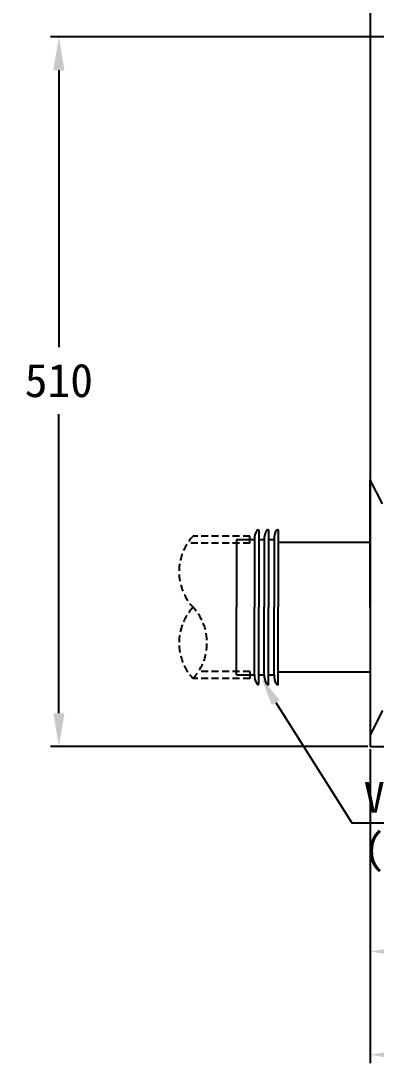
# Model space of a CAD drawing. Extents: x -2137 to 3740, y 68 to 2359.
# Drawn here: x -1773 to -1518, y 68 to 816 of the extents above; entities that cross this region are included whole.
import ezdxf

# ---------------------------------------------------------------- set-up
doc = ezdxf.new("R2010")
doc.units = 0
doc.header["$LTSCALE"] = 20
doc.header["$MEASUREMENT"] = 0
doc.linetypes.add('HIDDEN', pattern=[0.375, 0.25, -0.125])
doc.layers.get('0').update_dxf_attribs({"linetype": 'CONTINUOUS'})
doc.layers.get('DEFPOINTS').update_dxf_attribs({"linetype": 'CONTINUOUS'})
for name, color, linetype in [('2', 2, 'CONTINUOUS'), ('3', 3, 'CONTINUOUS'), ('6', 6, 'CONTINUOUS'), ('전열', 7, 'CONTINUOUS')]:
    doc.layers.add(name, color=color, linetype=linetype)
doc.styles.add('ROMANS', font='romans', dxfattribs={"height": 10.144927})
doc.dimstyles.get("Standard").update_dxf_attribs({"dimtxt": 2.7, "dimasz": 2.5, "dimexe": 1.5, "dimexo": 1.5, "dimgap": 1.5, "dimtad": 1, "dimdec": 0, "dimlfac": 10, "dimzin": 0, "dimdsep": 46, "dimtxsty": 'Standard', "dimcen": 0, "dimclrt": 2, "dimadec": 0, "dimazin": 0, "dimtfac": 1, "dimtdec": 0, "dimtmove": 0, "dimatfit": 3, "dimfxl": 0, "dimtolj": 1, "dimtzin": 0, "dimarcsym": 0})

# ---------------------------------------------------------------- blocks, each defined once
blk = doc.blocks.new('*D10')
at = {"color": 3, "lineweight": -2}
for p, q in [((-1420.56, 804.16), (-1751.9, 804.16)), ((-1745.9, 780.16), (-1745.9, 581.52)), ((-1745.9, 318.9), (-1745.9, 533.52)), ((-1524.4, 294.9), (-1751.9, 294.9))]:
    blk.add_line(p, q, dxfattribs=at)
at = {"color": 3}
for points in [[(-1749.9, 780.16), (-1741.9, 780.16), (-1745.9, 804.16)], [(-1749.9, 318.9), (-1741.9, 318.9), (-1745.9, 294.9)]]:
    blk.add_solid(points, dxfattribs=at)
at = {"layer": 'DEFPOINTS', "color": 0}
for p in [(-1418.76, 804.16), (-1745.9, 294.9), (-1522.6, 294.9)]:
    blk.add_point(p, dxfattribs=at)
at = {"color": 2, "insert": (-1745.9, 557.52), "char_height": 24, "attachment_point": 5}
blk.add_mtext('\\A1;510', dxfattribs=at)
blk = doc.blocks.new('A$C22000411')
at = {"linetype": 'HIDDEN'}
for p, q in [((50.58, 102.14), (9.77, 102.14)), ((50.58, 97.14), (50.58, 102.14)), ((50.58, 97.14), (5.87, 97.14)), ((50.58, 5), (13.67, 5)), ((50.58, 5), (50.58, 0)), ((50.58, 0), (9.77, 0))]:
    blk.add_line(p, q, dxfattribs=at)
for centre, start, end in [((37.37, 76.6), 137.22643, 222.77357), ((37.37, 25.53), 137.22643, 222.77357), ((-17.83, 25.53), 317.22643, 42.77357)]:
    blk.add_arc(centre, 37.6, start, end, dxfattribs=at)
blk = doc.blocks.new('*D16')
at = {"color": 3, "lineweight": -2}
for p, q in [((-1227.6, 323.1), (-1227.6, 141.92)), ((-1522.6, 293.1), (-1522.6, 141.92)), ((-1498.6, 147.92), (-1251.6, 147.92))]:
    blk.add_line(p, q, dxfattribs=at)
at = {"color": 3}
for points in [[(-1498.6, 151.92), (-1498.6, 143.92), (-1522.6, 147.92)], [(-1251.6, 151.92), (-1251.6, 143.92), (-1227.6, 147.92)]]:
    blk.add_solid(points, dxfattribs=at)
at = {"layer": 'DEFPOINTS', "color": 0}
for p in [(-1227.6, 324.9), (-1522.6, 294.9), (-1227.6, 147.92)]:
    blk.add_point(p, dxfattribs=at)
at = {"color": 2, "insert": (-1375.1, 171.92), "char_height": 24, "attachment_point": 5}
blk.add_mtext('\\A1;295', dxfattribs=at)
blk = doc.blocks.new('*D17')
at = {"color": 3, "lineweight": -2}
for p, q in [((-912.87, 686.91), (-912.87, 67.8)), ((-1522.6, 293.1), (-1522.6, 67.8)), ((-1498.6, 73.8), (-936.87, 73.8))]:
    blk.add_line(p, q, dxfattribs=at)
at = {"color": 3}
for points in [[(-1498.6, 77.8), (-1498.6, 69.8), (-1522.6, 73.8)], [(-936.87, 77.8), (-936.87, 69.8), (-912.87, 73.8)]]:
    blk.add_solid(points, dxfattribs=at)
at = {"layer": 'DEFPOINTS', "color": 0}
for p in [(-912.87, 688.71), (-1522.6, 294.9), (-912.87, 73.8)]:
    blk.add_point(p, dxfattribs=at)
at = {"color": 2, "insert": (-1217.74, 97.8), "char_height": 24, "attachment_point": 5}
blk.add_mtext('\\A1;610', dxfattribs=at)

msp = doc.modelspace()

# ---------------------------------------------------------------- linework, layer by layer
at = {"color": 6}
for p, q in [((-1522.6, 394.9), (-1522.6, 486.4)), ((-1513.92, 469), (-1522.6, 486.4)), ((-1522.6, 394.9), (-1522.6, 303.4)), ((-1513.92, 320.8), (-1522.6, 303.4))]:
    msp.add_line(p, q, dxfattribs=at)
at = {"color": 5}
for p, q in [((-1522.6, 441.4), (-1588.6, 441.4)), ((-1522.6, 348.4), (-1588.6, 348.4))]:
    msp.add_line(p, q, dxfattribs=at)
at = {"layer": '3'}
msp.add_lwpolyline([(-1590.4, 326.58), (-1535.77, 240.28), (-1238.27, 240.28)], dxfattribs=at)
at = {"layer": '3', "color": 3}
msp.add_solid([(-1593.28, 324.9), (-1600.52, 343.83), (-1587.53, 328.27)], dxfattribs=at)
at = {"layer": '6'}
msp.add_lwpolyline([(912.57, 2219.94), (-1522.6, 2219.94), (-1522.6, 294.9), (404.9, 294.9), (404.9, 1156.08)], dxfattribs=at)
at = {"layer": '전열', "color": 3}
for p, q in [((-1603.08, 450.4), (-1602.8, 450.4)), ((-1602.6, 450.2), (-1602.6, 394.9)), ((-1596.08, 450.4), (-1595.8, 450.4)), ((-1595.6, 450.2), (-1595.6, 394.9)), ((-1589.08, 450.4), (-1588.8, 450.4)), ((-1588.6, 450.2), (-1588.6, 394.9)), ((-1618.6, 443.4), (-1605.6, 443.4)), ((-1618.6, 443.4), (-1618.6, 394.9)), ((-1605.6, 443.4), (-1605.6, 394.9)), ((-1602.6, 443.4), (-1598.6, 443.4)), ((-1598.6, 443.4), (-1598.6, 394.9)), ((-1595.6, 443.4), (-1591.6, 443.4)), ((-1591.6, 443.4), (-1591.6, 394.9)), ((-1618.6, 346.4), (-1618.6, 394.9)), ((-1605.6, 346.4), (-1605.6, 394.9)), ((-1602.6, 339.6), (-1602.6, 394.9)), ((-1598.6, 346.4), (-1598.6, 394.9)), ((-1595.6, 339.6), (-1595.6, 394.9)), ((-1591.6, 346.4), (-1591.6, 394.9)), ((-1588.6, 339.6), (-1588.6, 394.9)), ((-1618.6, 346.4), (-1605.6, 346.4)), ((-1602.6, 346.4), (-1598.6, 346.4)), ((-1595.6, 346.4), (-1591.6, 346.4)), ((-1603.08, 339.4), (-1602.8, 339.4)), ((-1596.08, 339.4), (-1595.8, 339.4)), ((-1589.08, 339.4), (-1588.8, 339.4))]:
    msp.add_line(p, q, dxfattribs=at)
for centre, radius, start, end in [((-1595.04, 444.17), 10.59, 146.93907, 184.15554), ((-1603.08, 449.4), 1, 90, 146.93907), ((-1602.8, 450.2), 0.2, 0, 90), ((-1588.04, 444.17), 10.59, 146.93907, 184.15554), ((-1596.08, 449.4), 1, 90, 146.93907), ((-1595.8, 450.2), 0.2, 0, 90), ((-1581.04, 444.17), 10.59, 146.93907, 184.15554), ((-1589.08, 449.4), 1, 90, 146.93907), ((-1588.8, 450.2), 0.2, 0, 90), ((-1595.04, 345.64), 10.59, 175.84446, 213.06093), ((-1588.04, 345.64), 10.59, 175.84446, 213.06093), ((-1581.04, 345.64), 10.59, 175.84446, 213.06093), ((-1603.08, 340.4), 1, 213.06093, 270), ((-1602.8, 339.6), 0.2, 270, 0), ((-1596.08, 340.4), 1, 213.06093, 270), ((-1595.8, 339.6), 0.2, 270, 0), ((-1589.08, 340.4), 1, 213.06093, 270), ((-1588.8, 339.6), 0.2, 270, 0)]:
    msp.add_arc(centre, radius, start, end, dxfattribs=at)

# ---------------------------------------------------------------- block references
at = {"layer": '3'}
msp.add_blockref('A$C22000411', (-1659.46, 343.83), dxfattribs=at)

# ---------------------------------------------------------------- texts
at = {"layer": '2', "insert": (-1527.27, 236.78), "char_height": 22, "attachment_point": 4, "style": 'ROMANS'}
msp.add_mtext('{\\Ftxt|c129;VN 100 SDR33\\P(\\fGulim|b0|i0|c129|p50;구 VG2 100 염비관)}', dxfattribs=at)

# ---------------------------------------------------------------- dimensions: what is measured, and where the dimension line sits
dim = msp.add_linear_dim(base=(-1745.9, 294.9), p1=(-1418.76, 804.16), p2=(-1522.6, 294.9), angle=90, text='510', dimstyle='Standard', override={"dimscale": 1.2, "dimtxt": 20, "dimasz": 20, "dimexe": 5, "dimgap": 10, "dimtih": 1, "dimtoh": 1, "dimlfac": 1, "dimzin": 12, "dimclrd": 3, "dimclre": 3, "dimazin": 2, "dimarcsym": 1})
dim.commit()
dim.dimension.update_dxf_attribs({"geometry": '*D10', "text_midpoint": (-1745.9, 557.52), "dimtype": 160})
for base, p2, picture, middle in [((-912.87, 73.8), (-912.87, 688.71), '*D17', (-1217.74, 73.8)), ((-1227.6, 147.92), (-1227.6, 324.9), '*D16', (-1375.1, 147.92))]:
    dim = msp.add_linear_dim(base=base, p1=(-1522.6, 294.9), p2=p2, dimstyle='Standard', override={"dimscale": 1.2, "dimtxt": 20, "dimasz": 20, "dimexe": 5, "dimgap": 10, "dimtoh": 1, "dimlfac": 1, "dimzin": 12, "dimclrd": 3, "dimclre": 3, "dimazin": 2, "dimarcsym": 1})
    dim.commit()
    dim.dimension.update_dxf_attribs({"geometry": picture, "text_midpoint": middle, "dimtype": 160})

doc.saveas('drawing.dxf')
